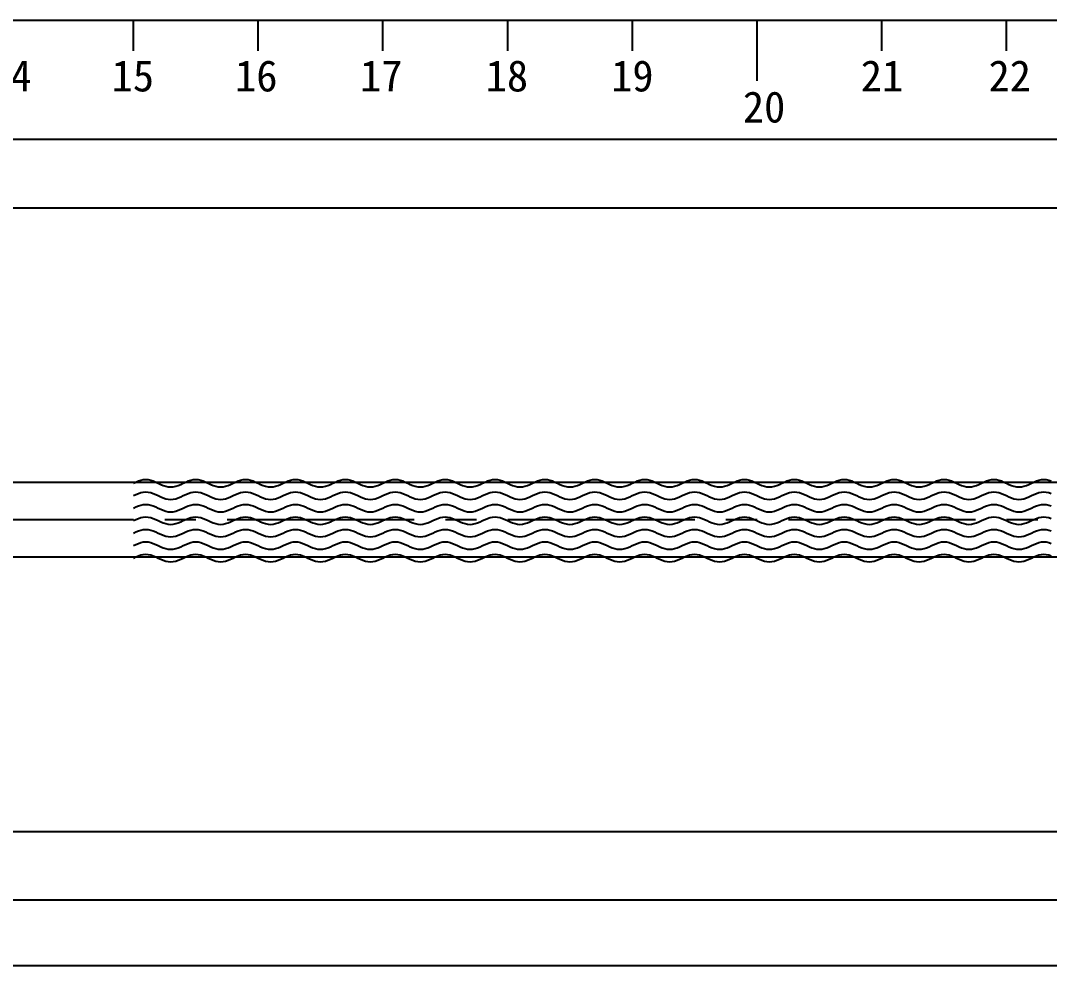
# Model space of a CAD drawing. Header units: millimetres. Extents: x -37 to 615, y -48 to 413.
# Drawn here: x 224.8 to 307.2, y 111.3 to 187.1 of the extents above; entities that cross this region are included whole.
import ezdxf

# ---------------------------------------------------------------- set-up
doc = ezdxf.new("R2010")
doc.units = ezdxf.units.MM
doc.linetypes.add('CENTER2', pattern=[1.125, 0.75, -0.125, 0.125, -0.125])
doc.styles.get("Standard").update_dxf_attribs({"font": ''})
doc.styles.get('Standard').set_extended_font_data('SimSun')

# ---------------------------------------------------------------- blocks, each defined once
blk = doc.blocks.new('chi')
at = {"color": 0}
for p, q in [((1187.4087, -3078.7998), (1147.4087, -3078.7998)), ((1162.4087, -3079.0412), (1162.4087, -3078.7998)), ((1163.4087, -3079.0412), (1163.4087, -3078.7998)), ((1164.4087, -3079.0412), (1164.4087, -3078.7998)), ((1165.4087, -3079.0412), (1165.4087, -3078.7998)), ((1166.4087, -3079.0412), (1166.4087, -3078.7998)), ((1167.4087, -3079.2825), (1167.4087, -3078.7998)), ((1168.4087, -3079.0412), (1168.4087, -3078.7998)), ((1169.4087, -3079.0412), (1169.4087, -3078.7998))]:
    blk.add_line(p, q, dxfattribs=at)
for s, p in [('16', (1163.2227, -3079.3678)), ('18', (1165.2322, -3079.3678)), ('19', (1166.238, -3079.3678)), ('21', (1168.2397, -3079.3678)), ('22', (1169.264, -3079.3678)), ('14', (1161.2521, -3079.3678)), ('15', (1162.2331, -3079.3678)), ('17', (1164.2245, -3079.3678)), ('20', (1167.2942, -3079.6172))]:
    blk.add_text(s, height=0.25).set_placement(p)

msp = doc.modelspace()

# ---------------------------------------------------------------- linework, layer by layer
at = {"color": 0}
for p, q in [((83.815, 177.585), (483.815, 177.585)), ((83.815, 172.085), (483.815, 172.085)), ((83.815, 150.085), (483.815, 150.085)), ((83.815, 144.085), (483.815, 144.085)), ((83.815, 122.085), (483.815, 122.085)), ((83.815, 116.585), (483.815, 116.585)), ((83.815, 111.335), (483.815, 111.335))]:
    msp.add_line(p, q, dxfattribs=at)
at = {"color": 1, "linetype": 'CENTER2', "ltscale": 20}
msp.add_line((83.815, 147.085), (483.815, 147.085), dxfattribs=at)
at = {"color": 7}
for points in [[(233.8, 150), (234, 150.093), (234.2, 150.176), (234.4, 150.243), (234.6, 150.285), (234.8, 150.3), (235, 150.285), (235.2, 150.243), (235.4, 150.176), (235.6, 150.093), (235.8, 150), (236, 149.907), (236.2, 149.824), (236.4, 149.757), (236.6, 149.715), (236.8, 149.7), (237, 149.715), (237.2, 149.757), (237.4, 149.824), (237.6, 149.907), (237.8, 150), (238, 150.093), (238.2, 150.176), (238.4, 150.243), (238.6, 150.285), (238.8, 150.3), (239, 150.285), (239.2, 150.243), (239.4, 150.176), (239.6, 150.093), (239.8, 150), (240, 149.907), (240.2, 149.824), (240.4, 149.757), (240.6, 149.715), (240.8, 149.7), (241, 149.715), (241.2, 149.757), (241.4, 149.824), (241.6, 149.907), (241.8, 150), (242, 150.093), (242.2, 150.176), (242.4, 150.243), (242.6, 150.285), (242.8, 150.3), (243, 150.285), (243.2, 150.243), (243.4, 150.176), (243.6, 150.093), (243.8, 150), (244, 149.907), (244.2, 149.824), (244.4, 149.757), (244.6, 149.715), (244.8, 149.7), (245, 149.715), (245.2, 149.757), (245.4, 149.824), (245.6, 149.907), (245.8, 150), (246, 150.093), (246.2, 150.176), (246.4, 150.243), (246.6, 150.285), (246.8, 150.3), (247, 150.285), (247.2, 150.243), (247.4, 150.176), (247.6, 150.093), (247.8, 150), (248, 149.907), (248.2, 149.824), (248.4, 149.757), (248.6, 149.715), (248.8, 149.7), (249, 149.715), (249.2, 149.757), (249.4, 149.824), (249.6, 149.907), (249.8, 150), (250, 150.093), (250.2, 150.176), (250.4, 150.243), (250.6, 150.285), (250.8, 150.3), (251, 150.285), (251.2, 150.243), (251.4, 150.176), (251.6, 150.093), (251.8, 150), (252, 149.907), (252.2, 149.824), (252.4, 149.757), (252.6, 149.715), (252.8, 149.7), (253, 149.715), (253.2, 149.757), (253.4, 149.824), (253.6, 149.907), (253.8, 150), (254, 150.093), (254.2, 150.176), (254.4, 150.243), (254.6, 150.285), (254.8, 150.3), (255, 150.285), (255.2, 150.243), (255.4, 150.176), (255.6, 150.093), (255.8, 150), (256, 149.907), (256.2, 149.824), (256.4, 149.757), (256.6, 149.715), (256.8, 149.7), (257, 149.715), (257.2, 149.757), (257.4, 149.824), (257.6, 149.907), (257.8, 150), (258, 150.093), (258.2, 150.176), (258.4, 150.243), (258.6, 150.285), (258.8, 150.3), (259, 150.285), (259.2, 150.243), (259.4, 150.176), (259.6, 150.093), (259.8, 150), (260, 149.907), (260.2, 149.824), (260.4, 149.757), (260.6, 149.715), (260.8, 149.7), (261, 149.715), (261.2, 149.757), (261.4, 149.824), (261.6, 149.907), (261.8, 150), (262, 150.093), (262.2, 150.176), (262.4, 150.243), (262.6, 150.285), (262.8, 150.3), (263, 150.285), (263.2, 150.243), (263.4, 150.176), (263.6, 150.093), (263.8, 150), (264, 149.907), (264.2, 149.824), (264.4, 149.757), (264.6, 149.715), (264.8, 149.7), (265, 149.715), (265.2, 149.757), (265.4, 149.824), (265.6, 149.907), (265.8, 150), (266, 150.093), (266.2, 150.176), (266.4, 150.243), (266.6, 150.285), (266.8, 150.3), (267, 150.285), (267.2, 150.243), (267.4, 150.176), (267.6, 150.093), (267.8, 150), (268, 149.907), (268.2, 149.824), (268.4, 149.757), (268.6, 149.715), (268.8, 149.7), (269, 149.715), (269.2, 149.757), (269.4, 149.824), (269.6, 149.907), (269.8, 150), (270, 150.093), (270.2, 150.176), (270.4, 150.243), (270.6, 150.285), (270.8, 150.3), (271, 150.285), (271.2, 150.243), (271.4, 150.176), (271.6, 150.093), (271.8, 150), (272, 149.907), (272.2, 149.824), (272.4, 149.757), (272.6, 149.715), (272.8, 149.7), (273, 149.715), (273.2, 149.757), (273.4, 149.824), (273.6, 149.907), (273.8, 150), (274, 150.093), (274.2, 150.176), (274.4, 150.243), (274.6, 150.285), (274.8, 150.3), (275, 150.285), (275.2, 150.243), (275.4, 150.176), (275.6, 150.093), (275.8, 150), (276, 149.907), (276.2, 149.824), (276.4, 149.757), (276.6, 149.715), (276.8, 149.7), (277, 149.715), (277.2, 149.757), (277.4, 149.824), (277.6, 149.907), (277.8, 150), (278, 150.093), (278.2, 150.176), (278.4, 150.243), (278.6, 150.285), (278.8, 150.3), (279, 150.285), (279.2, 150.243), (279.4, 150.176), (279.6, 150.093), (279.8, 150), (280, 149.907), (280.2, 149.824), (280.4, 149.757), (280.6, 149.715), (280.8, 149.7), (281, 149.715), (281.2, 149.757), (281.4, 149.824), (281.6, 149.907), (281.8, 150), (282, 150.093), (282.2, 150.176), (282.4, 150.243), (282.6, 150.285), (282.8, 150.3), (283, 150.285), (283.2, 150.243), (283.4, 150.176), (283.6, 150.093), (283.8, 150), (284, 149.907), (284.2, 149.824), (284.4, 149.757), (284.6, 149.715), (284.8, 149.7), (285, 149.715), (285.2, 149.757), (285.4, 149.824), (285.6, 149.907), (285.8, 150), (286, 150.093), (286.2, 150.176), (286.4, 150.243), (286.6, 150.285), (286.8, 150.3), (287, 150.285), (287.2, 150.243), (287.4, 150.176), (287.6, 150.093), (287.8, 150), (288, 149.907), (288.2, 149.824), (288.4, 149.757), (288.6, 149.715), (288.8, 149.7), (289, 149.715), (289.2, 149.757), (289.4, 149.824), (289.6, 149.907), (289.8, 150), (290, 150.093), (290.2, 150.176), (290.4, 150.243), (290.6, 150.285), (290.8, 150.3), (291, 150.285), (291.2, 150.243), (291.4, 150.176), (291.6, 150.093), (291.8, 150), (292, 149.907), (292.2, 149.824), (292.4, 149.757), (292.6, 149.715), (292.8, 149.7), (293, 149.715), (293.2, 149.757), (293.4, 149.824), (293.6, 149.907), (293.8, 150), (294, 150.093), (294.2, 150.176), (294.4, 150.243), (294.6, 150.285), (294.8, 150.3), (295, 150.285), (295.2, 150.243), (295.4, 150.176), (295.6, 150.093), (295.8, 150), (296, 149.907), (296.2, 149.824), (296.4, 149.757), (296.6, 149.715), (296.8, 149.7), (297, 149.715), (297.2, 149.757), (297.4, 149.824), (297.6, 149.907), (297.8, 150), (298, 150.093), (298.2, 150.176), (298.4, 150.243), (298.6, 150.285), (298.8, 150.3), (299, 150.285), (299.2, 150.243), (299.4, 150.176), (299.6, 150.093), (299.8, 150), (300, 149.907), (300.2, 149.824), (300.4, 149.757), (300.6, 149.715), (300.8, 149.7), (301, 149.715), (301.2, 149.757), (301.4, 149.824), (301.6, 149.907), (301.8, 150), (302, 150.093), (302.2, 150.176), (302.4, 150.243), (302.6, 150.285), (302.8, 150.3), (303, 150.285), (303.2, 150.243), (303.4, 150.176), (303.6, 150.093), (303.8, 150), (304, 149.907), (304.2, 149.824), (304.4, 149.757), (304.6, 149.715), (304.8, 149.7), (305, 149.715), (305.2, 149.757), (305.4, 149.824), (305.6, 149.907), (305.8, 150), (306, 150.093), (306.2, 150.176), (306.4, 150.243), (306.6, 150.285), (306.8, 150.3), (307, 150.285), (307.2, 150.243), (307.4, 150.176)], [(233.8, 149), (234, 149.093), (234.2, 149.176), (234.4, 149.243), (234.6, 149.285), (234.8, 149.3), (235, 149.285), (235.2, 149.243), (235.4, 149.176), (235.6, 149.093), (235.8, 149), (236, 148.907), (236.2, 148.824), (236.4, 148.757), (236.6, 148.715), (236.8, 148.7), (237, 148.715), (237.2, 148.757), (237.4, 148.824), (237.6, 148.907), (237.8, 149), (238, 149.093), (238.2, 149.176), (238.4, 149.243), (238.6, 149.285), (238.8, 149.3), (239, 149.285), (239.2, 149.243), (239.4, 149.176), (239.6, 149.093), (239.8, 149), (240, 148.907), (240.2, 148.824), (240.4, 148.757), (240.6, 148.715), (240.8, 148.7), (241, 148.715), (241.2, 148.757), (241.4, 148.824), (241.6, 148.907), (241.8, 149), (242, 149.093), (242.2, 149.176), (242.4, 149.243), (242.6, 149.285), (242.8, 149.3), (243, 149.285), (243.2, 149.243), (243.4, 149.176), (243.6, 149.093), (243.8, 149), (244, 148.907), (244.2, 148.824), (244.4, 148.757), (244.6, 148.715), (244.8, 148.7), (245, 148.715), (245.2, 148.757), (245.4, 148.824), (245.6, 148.907), (245.8, 149), (246, 149.093), (246.2, 149.176), (246.4, 149.243), (246.6, 149.285), (246.8, 149.3), (247, 149.285), (247.2, 149.243), (247.4, 149.176), (247.6, 149.093), (247.8, 149), (248, 148.907), (248.2, 148.824), (248.4, 148.757), (248.6, 148.715), (248.8, 148.7), (249, 148.715), (249.2, 148.757), (249.4, 148.824), (249.6, 148.907), (249.8, 149), (250, 149.093), (250.2, 149.176), (250.4, 149.243), (250.6, 149.285), (250.8, 149.3), (251, 149.285), (251.2, 149.243), (251.4, 149.176), (251.6, 149.093), (251.8, 149), (252, 148.907), (252.2, 148.824), (252.4, 148.757), (252.6, 148.715), (252.8, 148.7), (253, 148.715), (253.2, 148.757), (253.4, 148.824), (253.6, 148.907), (253.8, 149), (254, 149.093), (254.2, 149.176), (254.4, 149.243), (254.6, 149.285), (254.8, 149.3), (255, 149.285), (255.2, 149.243), (255.4, 149.176), (255.6, 149.093), (255.8, 149), (256, 148.907), (256.2, 148.824), (256.4, 148.757), (256.6, 148.715), (256.8, 148.7), (257, 148.715), (257.2, 148.757), (257.4, 148.824), (257.6, 148.907), (257.8, 149), (258, 149.093), (258.2, 149.176), (258.4, 149.243), (258.6, 149.285), (258.8, 149.3), (259, 149.285), (259.2, 149.243), (259.4, 149.176), (259.6, 149.093), (259.8, 149), (260, 148.907), (260.2, 148.824), (260.4, 148.757), (260.6, 148.715), (260.8, 148.7), (261, 148.715), (261.2, 148.757), (261.4, 148.824), (261.6, 148.907), (261.8, 149), (262, 149.093), (262.2, 149.176), (262.4, 149.243), (262.6, 149.285), (262.8, 149.3), (263, 149.285), (263.2, 149.243), (263.4, 149.176), (263.6, 149.093), (263.8, 149), (264, 148.907), (264.2, 148.824), (264.4, 148.757), (264.6, 148.715), (264.8, 148.7), (265, 148.715), (265.2, 148.757), (265.4, 148.824), (265.6, 148.907), (265.8, 149), (266, 149.093), (266.2, 149.176), (266.4, 149.243), (266.6, 149.285), (266.8, 149.3), (267, 149.285), (267.2, 149.243), (267.4, 149.176), (267.6, 149.093), (267.8, 149), (268, 148.907), (268.2, 148.824), (268.4, 148.757), (268.6, 148.715), (268.8, 148.7), (269, 148.715), (269.2, 148.757), (269.4, 148.824), (269.6, 148.907), (269.8, 149), (270, 149.093), (270.2, 149.176), (270.4, 149.243), (270.6, 149.285), (270.8, 149.3), (271, 149.285), (271.2, 149.243), (271.4, 149.176), (271.6, 149.093), (271.8, 149), (272, 148.907), (272.2, 148.824), (272.4, 148.757), (272.6, 148.715), (272.8, 148.7), (273, 148.715), (273.2, 148.757), (273.4, 148.824), (273.6, 148.907), (273.8, 149), (274, 149.093), (274.2, 149.176), (274.4, 149.243), (274.6, 149.285), (274.8, 149.3), (275, 149.285), (275.2, 149.243), (275.4, 149.176), (275.6, 149.093), (275.8, 149), (276, 148.907), (276.2, 148.824), (276.4, 148.757), (276.6, 148.715), (276.8, 148.7), (277, 148.715), (277.2, 148.757), (277.4, 148.824), (277.6, 148.907), (277.8, 149), (278, 149.093), (278.2, 149.176), (278.4, 149.243), (278.6, 149.285), (278.8, 149.3), (279, 149.285), (279.2, 149.243), (279.4, 149.176), (279.6, 149.093), (279.8, 149), (280, 148.907), (280.2, 148.824), (280.4, 148.757), (280.6, 148.715), (280.8, 148.7), (281, 148.715), (281.2, 148.757), (281.4, 148.824), (281.6, 148.907), (281.8, 149), (282, 149.093), (282.2, 149.176), (282.4, 149.243), (282.6, 149.285), (282.8, 149.3), (283, 149.285), (283.2, 149.243), (283.4, 149.176), (283.6, 149.093), (283.8, 149), (284, 148.907), (284.2, 148.824), (284.4, 148.757), (284.6, 148.715), (284.8, 148.7), (285, 148.715), (285.2, 148.757), (285.4, 148.824), (285.6, 148.907), (285.8, 149), (286, 149.093), (286.2, 149.176), (286.4, 149.243), (286.6, 149.285), (286.8, 149.3), (287, 149.285), (287.2, 149.243), (287.4, 149.176), (287.6, 149.093), (287.8, 149), (288, 148.907), (288.2, 148.824), (288.4, 148.757), (288.6, 148.715), (288.8, 148.7), (289, 148.715), (289.2, 148.757), (289.4, 148.824), (289.6, 148.907), (289.8, 149), (290, 149.093), (290.2, 149.176), (290.4, 149.243), (290.6, 149.285), (290.8, 149.3), (291, 149.285), (291.2, 149.243), (291.4, 149.176), (291.6, 149.093), (291.8, 149), (292, 148.907), (292.2, 148.824), (292.4, 148.757), (292.6, 148.715), (292.8, 148.7), (293, 148.715), (293.2, 148.757), (293.4, 148.824), (293.6, 148.907), (293.8, 149), (294, 149.093), (294.2, 149.176), (294.4, 149.243), (294.6, 149.285), (294.8, 149.3), (295, 149.285), (295.2, 149.243), (295.4, 149.176), (295.6, 149.093), (295.8, 149), (296, 148.907), (296.2, 148.824), (296.4, 148.757), (296.6, 148.715), (296.8, 148.7), (297, 148.715), (297.2, 148.757), (297.4, 148.824), (297.6, 148.907), (297.8, 149), (298, 149.093), (298.2, 149.176), (298.4, 149.243), (298.6, 149.285), (298.8, 149.3), (299, 149.285), (299.2, 149.243), (299.4, 149.176), (299.6, 149.093), (299.8, 149), (300, 148.907), (300.2, 148.824), (300.4, 148.757), (300.6, 148.715), (300.8, 148.7), (301, 148.715), (301.2, 148.757), (301.4, 148.824), (301.6, 148.907), (301.8, 149), (302, 149.093), (302.2, 149.176), (302.4, 149.243), (302.6, 149.285), (302.8, 149.3), (303, 149.285), (303.2, 149.243), (303.4, 149.176), (303.6, 149.093), (303.8, 149), (304, 148.907), (304.2, 148.824), (304.4, 148.757), (304.6, 148.715), (304.8, 148.7), (305, 148.715), (305.2, 148.757), (305.4, 148.824), (305.6, 148.907), (305.8, 149), (306, 149.093), (306.2, 149.176), (306.4, 149.243), (306.6, 149.285), (306.8, 149.3), (307, 149.285), (307.2, 149.243), (307.4, 149.176)], [(233.8, 148), (234, 148.093), (234.2, 148.176), (234.4, 148.243), (234.6, 148.285), (234.8, 148.3), (235, 148.285), (235.2, 148.243), (235.4, 148.176), (235.6, 148.093), (235.8, 148), (236, 147.907), (236.2, 147.824), (236.4, 147.757), (236.6, 147.715), (236.8, 147.7), (237, 147.715), (237.2, 147.757), (237.4, 147.824), (237.6, 147.907), (237.8, 148), (238, 148.093), (238.2, 148.176), (238.4, 148.243), (238.6, 148.285), (238.8, 148.3), (239, 148.285), (239.2, 148.243), (239.4, 148.176), (239.6, 148.093), (239.8, 148), (240, 147.907), (240.2, 147.824), (240.4, 147.757), (240.6, 147.715), (240.8, 147.7), (241, 147.715), (241.2, 147.757), (241.4, 147.824), (241.6, 147.907), (241.8, 148), (242, 148.093), (242.2, 148.176), (242.4, 148.243), (242.6, 148.285), (242.8, 148.3), (243, 148.285), (243.2, 148.243), (243.4, 148.176), (243.6, 148.093), (243.8, 148), (244, 147.907), (244.2, 147.824), (244.4, 147.757), (244.6, 147.715), (244.8, 147.7), (245, 147.715), (245.2, 147.757), (245.4, 147.824), (245.6, 147.907), (245.8, 148), (246, 148.093), (246.2, 148.176), (246.4, 148.243), (246.6, 148.285), (246.8, 148.3), (247, 148.285), (247.2, 148.243), (247.4, 148.176), (247.6, 148.093), (247.8, 148), (248, 147.907), (248.2, 147.824), (248.4, 147.757), (248.6, 147.715), (248.8, 147.7), (249, 147.715), (249.2, 147.757), (249.4, 147.824), (249.6, 147.907), (249.8, 148), (250, 148.093), (250.2, 148.176), (250.4, 148.243), (250.6, 148.285), (250.8, 148.3), (251, 148.285), (251.2, 148.243), (251.4, 148.176), (251.6, 148.093), (251.8, 148), (252, 147.907), (252.2, 147.824), (252.4, 147.757), (252.6, 147.715), (252.8, 147.7), (253, 147.715), (253.2, 147.757), (253.4, 147.824), (253.6, 147.907), (253.8, 148), (254, 148.093), (254.2, 148.176), (254.4, 148.243), (254.6, 148.285), (254.8, 148.3), (255, 148.285), (255.2, 148.243), (255.4, 148.176), (255.6, 148.093), (255.8, 148), (256, 147.907), (256.2, 147.824), (256.4, 147.757), (256.6, 147.715), (256.8, 147.7), (257, 147.715), (257.2, 147.757), (257.4, 147.824), (257.6, 147.907), (257.8, 148), (258, 148.093), (258.2, 148.176), (258.4, 148.243), (258.6, 148.285), (258.8, 148.3), (259, 148.285), (259.2, 148.243), (259.4, 148.176), (259.6, 148.093), (259.8, 148), (260, 147.907), (260.2, 147.824), (260.4, 147.757), (260.6, 147.715), (260.8, 147.7), (261, 147.715), (261.2, 147.757), (261.4, 147.824), (261.6, 147.907), (261.8, 148), (262, 148.093), (262.2, 148.176), (262.4, 148.243), (262.6, 148.285), (262.8, 148.3), (263, 148.285), (263.2, 148.243), (263.4, 148.176), (263.6, 148.093), (263.8, 148), (264, 147.907), (264.2, 147.824), (264.4, 147.757), (264.6, 147.715), (264.8, 147.7), (265, 147.715), (265.2, 147.757), (265.4, 147.824), (265.6, 147.907), (265.8, 148), (266, 148.093), (266.2, 148.176), (266.4, 148.243), (266.6, 148.285), (266.8, 148.3), (267, 148.285), (267.2, 148.243), (267.4, 148.176), (267.6, 148.093), (267.8, 148), (268, 147.907), (268.2, 147.824), (268.4, 147.757), (268.6, 147.715), (268.8, 147.7), (269, 147.715), (269.2, 147.757), (269.4, 147.824), (269.6, 147.907), (269.8, 148), (270, 148.093), (270.2, 148.176), (270.4, 148.243), (270.6, 148.285), (270.8, 148.3), (271, 148.285), (271.2, 148.243), (271.4, 148.176), (271.6, 148.093), (271.8, 148), (272, 147.907), (272.2, 147.824), (272.4, 147.757), (272.6, 147.715), (272.8, 147.7), (273, 147.715), (273.2, 147.757), (273.4, 147.824), (273.6, 147.907), (273.8, 148), (274, 148.093), (274.2, 148.176), (274.4, 148.243), (274.6, 148.285), (274.8, 148.3), (275, 148.285), (275.2, 148.243), (275.4, 148.176), (275.6, 148.093), (275.8, 148), (276, 147.907), (276.2, 147.824), (276.4, 147.757), (276.6, 147.715), (276.8, 147.7), (277, 147.715), (277.2, 147.757), (277.4, 147.824), (277.6, 147.907), (277.8, 148), (278, 148.093), (278.2, 148.176), (278.4, 148.243), (278.6, 148.285), (278.8, 148.3), (279, 148.285), (279.2, 148.243), (279.4, 148.176), (279.6, 148.093), (279.8, 148), (280, 147.907), (280.2, 147.824), (280.4, 147.757), (280.6, 147.715), (280.8, 147.7), (281, 147.715), (281.2, 147.757), (281.4, 147.824), (281.6, 147.907), (281.8, 148), (282, 148.093), (282.2, 148.176), (282.4, 148.243), (282.6, 148.285), (282.8, 148.3), (283, 148.285), (283.2, 148.243), (283.4, 148.176), (283.6, 148.093), (283.8, 148), (284, 147.907), (284.2, 147.824), (284.4, 147.757), (284.6, 147.715), (284.8, 147.7), (285, 147.715), (285.2, 147.757), (285.4, 147.824), (285.6, 147.907), (285.8, 148), (286, 148.093), (286.2, 148.176), (286.4, 148.243), (286.6, 148.285), (286.8, 148.3), (287, 148.285), (287.2, 148.243), (287.4, 148.176), (287.6, 148.093), (287.8, 148), (288, 147.907), (288.2, 147.824), (288.4, 147.757), (288.6, 147.715), (288.8, 147.7), (289, 147.715), (289.2, 147.757), (289.4, 147.824), (289.6, 147.907), (289.8, 148), (290, 148.093), (290.2, 148.176), (290.4, 148.243), (290.6, 148.285), (290.8, 148.3), (291, 148.285), (291.2, 148.243), (291.4, 148.176), (291.6, 148.093), (291.8, 148), (292, 147.907), (292.2, 147.824), (292.4, 147.757), (292.6, 147.715), (292.8, 147.7), (293, 147.715), (293.2, 147.757), (293.4, 147.824), (293.6, 147.907), (293.8, 148), (294, 148.093), (294.2, 148.176), (294.4, 148.243), (294.6, 148.285), (294.8, 148.3), (295, 148.285), (295.2, 148.243), (295.4, 148.176), (295.6, 148.093), (295.8, 148), (296, 147.907), (296.2, 147.824), (296.4, 147.757), (296.6, 147.715), (296.8, 147.7), (297, 147.715), (297.2, 147.757), (297.4, 147.824), (297.6, 147.907), (297.8, 148), (298, 148.093), (298.2, 148.176), (298.4, 148.243), (298.6, 148.285), (298.8, 148.3), (299, 148.285), (299.2, 148.243), (299.4, 148.176), (299.6, 148.093), (299.8, 148), (300, 147.907), (300.2, 147.824), (300.4, 147.757), (300.6, 147.715), (300.8, 147.7), (301, 147.715), (301.2, 147.757), (301.4, 147.824), (301.6, 147.907), (301.8, 148), (302, 148.093), (302.2, 148.176), (302.4, 148.243), (302.6, 148.285), (302.8, 148.3), (303, 148.285), (303.2, 148.243), (303.4, 148.176), (303.6, 148.093), (303.8, 148), (304, 147.907), (304.2, 147.824), (304.4, 147.757), (304.6, 147.715), (304.8, 147.7), (305, 147.715), (305.2, 147.757), (305.4, 147.824), (305.6, 147.907), (305.8, 148), (306, 148.093), (306.2, 148.176), (306.4, 148.243), (306.6, 148.285), (306.8, 148.3), (307, 148.285), (307.2, 148.243), (307.4, 148.176)], [(233.8, 147), (234, 147.093), (234.2, 147.176), (234.4, 147.243), (234.6, 147.285), (234.8, 147.3), (235, 147.285), (235.2, 147.243), (235.4, 147.176), (235.6, 147.093), (235.8, 147), (236, 146.907), (236.2, 146.824), (236.4, 146.757), (236.6, 146.715), (236.8, 146.7), (237, 146.715), (237.2, 146.757), (237.4, 146.824), (237.6, 146.907), (237.8, 147), (238, 147.093), (238.2, 147.176), (238.4, 147.243), (238.6, 147.285), (238.8, 147.3), (239, 147.285), (239.2, 147.243), (239.4, 147.176), (239.6, 147.093), (239.8, 147), (240, 146.907), (240.2, 146.824), (240.4, 146.757), (240.6, 146.715), (240.8, 146.7), (241, 146.715), (241.2, 146.757), (241.4, 146.824), (241.6, 146.907), (241.8, 147), (242, 147.093), (242.2, 147.176), (242.4, 147.243), (242.6, 147.285), (242.8, 147.3), (243, 147.285), (243.2, 147.243), (243.4, 147.176), (243.6, 147.093), (243.8, 147), (244, 146.907), (244.2, 146.824), (244.4, 146.757), (244.6, 146.715), (244.8, 146.7), (245, 146.715), (245.2, 146.757), (245.4, 146.824), (245.6, 146.907), (245.8, 147), (246, 147.093), (246.2, 147.176), (246.4, 147.243), (246.6, 147.285), (246.8, 147.3), (247, 147.285), (247.2, 147.243), (247.4, 147.176), (247.6, 147.093), (247.8, 147), (248, 146.907), (248.2, 146.824), (248.4, 146.757), (248.6, 146.715), (248.8, 146.7), (249, 146.715), (249.2, 146.757), (249.4, 146.824), (249.6, 146.907), (249.8, 147), (250, 147.093), (250.2, 147.176), (250.4, 147.243), (250.6, 147.285), (250.8, 147.3), (251, 147.285), (251.2, 147.243), (251.4, 147.176), (251.6, 147.093), (251.8, 147), (252, 146.907), (252.2, 146.824), (252.4, 146.757), (252.6, 146.715), (252.8, 146.7), (253, 146.715), (253.2, 146.757), (253.4, 146.824), (253.6, 146.907), (253.8, 147), (254, 147.093), (254.2, 147.176), (254.4, 147.243), (254.6, 147.285), (254.8, 147.3), (255, 147.285), (255.2, 147.243), (255.4, 147.176), (255.6, 147.093), (255.8, 147), (256, 146.907), (256.2, 146.824), (256.4, 146.757), (256.6, 146.715), (256.8, 146.7), (257, 146.715), (257.2, 146.757), (257.4, 146.824), (257.6, 146.907), (257.8, 147), (258, 147.093), (258.2, 147.176), (258.4, 147.243), (258.6, 147.285), (258.8, 147.3), (259, 147.285), (259.2, 147.243), (259.4, 147.176), (259.6, 147.093), (259.8, 147), (260, 146.907), (260.2, 146.824), (260.4, 146.757), (260.6, 146.715), (260.8, 146.7), (261, 146.715), (261.2, 146.757), (261.4, 146.824), (261.6, 146.907), (261.8, 147), (262, 147.093), (262.2, 147.176), (262.4, 147.243), (262.6, 147.285), (262.8, 147.3), (263, 147.285), (263.2, 147.243), (263.4, 147.176), (263.6, 147.093), (263.8, 147), (264, 146.907), (264.2, 146.824), (264.4, 146.757), (264.6, 146.715), (264.8, 146.7), (265, 146.715), (265.2, 146.757), (265.4, 146.824), (265.6, 146.907), (265.8, 147), (266, 147.093), (266.2, 147.176), (266.4, 147.243), (266.6, 147.285), (266.8, 147.3), (267, 147.285), (267.2, 147.243), (267.4, 147.176), (267.6, 147.093), (267.8, 147), (268, 146.907), (268.2, 146.824), (268.4, 146.757), (268.6, 146.715), (268.8, 146.7), (269, 146.715), (269.2, 146.757), (269.4, 146.824), (269.6, 146.907), (269.8, 147), (270, 147.093), (270.2, 147.176), (270.4, 147.243), (270.6, 147.285), (270.8, 147.3), (271, 147.285), (271.2, 147.243), (271.4, 147.176), (271.6, 147.093), (271.8, 147), (272, 146.907), (272.2, 146.824), (272.4, 146.757), (272.6, 146.715), (272.8, 146.7), (273, 146.715), (273.2, 146.757), (273.4, 146.824), (273.6, 146.907), (273.8, 147), (274, 147.093), (274.2, 147.176), (274.4, 147.243), (274.6, 147.285), (274.8, 147.3), (275, 147.285), (275.2, 147.243), (275.4, 147.176), (275.6, 147.093), (275.8, 147), (276, 146.907), (276.2, 146.824), (276.4, 146.757), (276.6, 146.715), (276.8, 146.7), (277, 146.715), (277.2, 146.757), (277.4, 146.824), (277.6, 146.907), (277.8, 147), (278, 147.093), (278.2, 147.176), (278.4, 147.243), (278.6, 147.285), (278.8, 147.3), (279, 147.285), (279.2, 147.243), (279.4, 147.176), (279.6, 147.093), (279.8, 147), (280, 146.907), (280.2, 146.824), (280.4, 146.757), (280.6, 146.715), (280.8, 146.7), (281, 146.715), (281.2, 146.757), (281.4, 146.824), (281.6, 146.907), (281.8, 147), (282, 147.093), (282.2, 147.176), (282.4, 147.243), (282.6, 147.285), (282.8, 147.3), (283, 147.285), (283.2, 147.243), (283.4, 147.176), (283.6, 147.093), (283.8, 147), (284, 146.907), (284.2, 146.824), (284.4, 146.757), (284.6, 146.715), (284.8, 146.7), (285, 146.715), (285.2, 146.757), (285.4, 146.824), (285.6, 146.907), (285.8, 147), (286, 147.093), (286.2, 147.176), (286.4, 147.243), (286.6, 147.285), (286.8, 147.3), (287, 147.285), (287.2, 147.243), (287.4, 147.176), (287.6, 147.093), (287.8, 147), (288, 146.907), (288.2, 146.824), (288.4, 146.757), (288.6, 146.715), (288.8, 146.7), (289, 146.715), (289.2, 146.757), (289.4, 146.824), (289.6, 146.907), (289.8, 147), (290, 147.093), (290.2, 147.176), (290.4, 147.243), (290.6, 147.285), (290.8, 147.3), (291, 147.285), (291.2, 147.243), (291.4, 147.176), (291.6, 147.093), (291.8, 147), (292, 146.907), (292.2, 146.824), (292.4, 146.757), (292.6, 146.715), (292.8, 146.7), (293, 146.715), (293.2, 146.757), (293.4, 146.824), (293.6, 146.907), (293.8, 147), (294, 147.093), (294.2, 147.176), (294.4, 147.243), (294.6, 147.285), (294.8, 147.3), (295, 147.285), (295.2, 147.243), (295.4, 147.176), (295.6, 147.093), (295.8, 147), (296, 146.907), (296.2, 146.824), (296.4, 146.757), (296.6, 146.715), (296.8, 146.7), (297, 146.715), (297.2, 146.757), (297.4, 146.824), (297.6, 146.907), (297.8, 147), (298, 147.093), (298.2, 147.176), (298.4, 147.243), (298.6, 147.285), (298.8, 147.3), (299, 147.285), (299.2, 147.243), (299.4, 147.176), (299.6, 147.093), (299.8, 147), (300, 146.907), (300.2, 146.824), (300.4, 146.757), (300.6, 146.715), (300.8, 146.7), (301, 146.715), (301.2, 146.757), (301.4, 146.824), (301.6, 146.907), (301.8, 147), (302, 147.093), (302.2, 147.176), (302.4, 147.243), (302.6, 147.285), (302.8, 147.3), (303, 147.285), (303.2, 147.243), (303.4, 147.176), (303.6, 147.093), (303.8, 147), (304, 146.907), (304.2, 146.824), (304.4, 146.757), (304.6, 146.715), (304.8, 146.7), (305, 146.715), (305.2, 146.757), (305.4, 146.824), (305.6, 146.907), (305.8, 147), (306, 147.093), (306.2, 147.176), (306.4, 147.243), (306.6, 147.285), (306.8, 147.3), (307, 147.285), (307.2, 147.243), (307.4, 147.176)], [(233.8, 146), (234, 146.093), (234.2, 146.176), (234.4, 146.243), (234.6, 146.285), (234.8, 146.3), (235, 146.285), (235.2, 146.243), (235.4, 146.176), (235.6, 146.093), (235.8, 146), (236, 145.907), (236.2, 145.824), (236.4, 145.757), (236.6, 145.715), (236.8, 145.7), (237, 145.715), (237.2, 145.757), (237.4, 145.824), (237.6, 145.907), (237.8, 146), (238, 146.093), (238.2, 146.176), (238.4, 146.243), (238.6, 146.285), (238.8, 146.3), (239, 146.285), (239.2, 146.243), (239.4, 146.176), (239.6, 146.093), (239.8, 146), (240, 145.907), (240.2, 145.824), (240.4, 145.757), (240.6, 145.715), (240.8, 145.7), (241, 145.715), (241.2, 145.757), (241.4, 145.824), (241.6, 145.907), (241.8, 146), (242, 146.093), (242.2, 146.176), (242.4, 146.243), (242.6, 146.285), (242.8, 146.3), (243, 146.285), (243.2, 146.243), (243.4, 146.176), (243.6, 146.093), (243.8, 146), (244, 145.907), (244.2, 145.824), (244.4, 145.757), (244.6, 145.715), (244.8, 145.7), (245, 145.715), (245.2, 145.757), (245.4, 145.824), (245.6, 145.907), (245.8, 146), (246, 146.093), (246.2, 146.176), (246.4, 146.243), (246.6, 146.285), (246.8, 146.3), (247, 146.285), (247.2, 146.243), (247.4, 146.176), (247.6, 146.093), (247.8, 146), (248, 145.907), (248.2, 145.824), (248.4, 145.757), (248.6, 145.715), (248.8, 145.7), (249, 145.715), (249.2, 145.757), (249.4, 145.824), (249.6, 145.907), (249.8, 146), (250, 146.093), (250.2, 146.176), (250.4, 146.243), (250.6, 146.285), (250.8, 146.3), (251, 146.285), (251.2, 146.243), (251.4, 146.176), (251.6, 146.093), (251.8, 146), (252, 145.907), (252.2, 145.824), (252.4, 145.757), (252.6, 145.715), (252.8, 145.7), (253, 145.715), (253.2, 145.757), (253.4, 145.824), (253.6, 145.907), (253.8, 146), (254, 146.093), (254.2, 146.176), (254.4, 146.243), (254.6, 146.285), (254.8, 146.3), (255, 146.285), (255.2, 146.243), (255.4, 146.176), (255.6, 146.093), (255.8, 146), (256, 145.907), (256.2, 145.824), (256.4, 145.757), (256.6, 145.715), (256.8, 145.7), (257, 145.715), (257.2, 145.757), (257.4, 145.824), (257.6, 145.907), (257.8, 146), (258, 146.093), (258.2, 146.176), (258.4, 146.243), (258.6, 146.285), (258.8, 146.3), (259, 146.285), (259.2, 146.243), (259.4, 146.176), (259.6, 146.093), (259.8, 146), (260, 145.907), (260.2, 145.824), (260.4, 145.757), (260.6, 145.715), (260.8, 145.7), (261, 145.715), (261.2, 145.757), (261.4, 145.824), (261.6, 145.907), (261.8, 146), (262, 146.093), (262.2, 146.176), (262.4, 146.243), (262.6, 146.285), (262.8, 146.3), (263, 146.285), (263.2, 146.243), (263.4, 146.176), (263.6, 146.093), (263.8, 146), (264, 145.907), (264.2, 145.824), (264.4, 145.757), (264.6, 145.715), (264.8, 145.7), (265, 145.715), (265.2, 145.757), (265.4, 145.824), (265.6, 145.907), (265.8, 146), (266, 146.093), (266.2, 146.176), (266.4, 146.243), (266.6, 146.285), (266.8, 146.3), (267, 146.285), (267.2, 146.243), (267.4, 146.176), (267.6, 146.093), (267.8, 146), (268, 145.907), (268.2, 145.824), (268.4, 145.757), (268.6, 145.715), (268.8, 145.7), (269, 145.715), (269.2, 145.757), (269.4, 145.824), (269.6, 145.907), (269.8, 146), (270, 146.093), (270.2, 146.176), (270.4, 146.243), (270.6, 146.285), (270.8, 146.3), (271, 146.285), (271.2, 146.243), (271.4, 146.176), (271.6, 146.093), (271.8, 146), (272, 145.907), (272.2, 145.824), (272.4, 145.757), (272.6, 145.715), (272.8, 145.7), (273, 145.715), (273.2, 145.757), (273.4, 145.824), (273.6, 145.907), (273.8, 146), (274, 146.093), (274.2, 146.176), (274.4, 146.243), (274.6, 146.285), (274.8, 146.3), (275, 146.285), (275.2, 146.243), (275.4, 146.176), (275.6, 146.093), (275.8, 146), (276, 145.907), (276.2, 145.824), (276.4, 145.757), (276.6, 145.715), (276.8, 145.7), (277, 145.715), (277.2, 145.757), (277.4, 145.824), (277.6, 145.907), (277.8, 146), (278, 146.093), (278.2, 146.176), (278.4, 146.243), (278.6, 146.285), (278.8, 146.3), (279, 146.285), (279.2, 146.243), (279.4, 146.176), (279.6, 146.093), (279.8, 146), (280, 145.907), (280.2, 145.824), (280.4, 145.757), (280.6, 145.715), (280.8, 145.7), (281, 145.715), (281.2, 145.757), (281.4, 145.824), (281.6, 145.907), (281.8, 146), (282, 146.093), (282.2, 146.176), (282.4, 146.243), (282.6, 146.285), (282.8, 146.3), (283, 146.285), (283.2, 146.243), (283.4, 146.176), (283.6, 146.093), (283.8, 146), (284, 145.907), (284.2, 145.824), (284.4, 145.757), (284.6, 145.715), (284.8, 145.7), (285, 145.715), (285.2, 145.757), (285.4, 145.824), (285.6, 145.907), (285.8, 146), (286, 146.093), (286.2, 146.176), (286.4, 146.243), (286.6, 146.285), (286.8, 146.3), (287, 146.285), (287.2, 146.243), (287.4, 146.176), (287.6, 146.093), (287.8, 146), (288, 145.907), (288.2, 145.824), (288.4, 145.757), (288.6, 145.715), (288.8, 145.7), (289, 145.715), (289.2, 145.757), (289.4, 145.824), (289.6, 145.907), (289.8, 146), (290, 146.093), (290.2, 146.176), (290.4, 146.243), (290.6, 146.285), (290.8, 146.3), (291, 146.285), (291.2, 146.243), (291.4, 146.176), (291.6, 146.093), (291.8, 146), (292, 145.907), (292.2, 145.824), (292.4, 145.757), (292.6, 145.715), (292.8, 145.7), (293, 145.715), (293.2, 145.757), (293.4, 145.824), (293.6, 145.907), (293.8, 146), (294, 146.093), (294.2, 146.176), (294.4, 146.243), (294.6, 146.285), (294.8, 146.3), (295, 146.285), (295.2, 146.243), (295.4, 146.176), (295.6, 146.093), (295.8, 146), (296, 145.907), (296.2, 145.824), (296.4, 145.757), (296.6, 145.715), (296.8, 145.7), (297, 145.715), (297.2, 145.757), (297.4, 145.824), (297.6, 145.907), (297.8, 146), (298, 146.093), (298.2, 146.176), (298.4, 146.243), (298.6, 146.285), (298.8, 146.3), (299, 146.285), (299.2, 146.243), (299.4, 146.176), (299.6, 146.093), (299.8, 146), (300, 145.907), (300.2, 145.824), (300.4, 145.757), (300.6, 145.715), (300.8, 145.7), (301, 145.715), (301.2, 145.757), (301.4, 145.824), (301.6, 145.907), (301.8, 146), (302, 146.093), (302.2, 146.176), (302.4, 146.243), (302.6, 146.285), (302.8, 146.3), (303, 146.285), (303.2, 146.243), (303.4, 146.176), (303.6, 146.093), (303.8, 146), (304, 145.907), (304.2, 145.824), (304.4, 145.757), (304.6, 145.715), (304.8, 145.7), (305, 145.715), (305.2, 145.757), (305.4, 145.824), (305.6, 145.907), (305.8, 146), (306, 146.093), (306.2, 146.176), (306.4, 146.243), (306.6, 146.285), (306.8, 146.3), (307, 146.285), (307.2, 146.243), (307.4, 146.176)], [(233.8, 145), (234, 145.093), (234.2, 145.176), (234.4, 145.243), (234.6, 145.285), (234.8, 145.3), (235, 145.285), (235.2, 145.243), (235.4, 145.176), (235.6, 145.093), (235.8, 145), (236, 144.907), (236.2, 144.824), (236.4, 144.757), (236.6, 144.715), (236.8, 144.7), (237, 144.715), (237.2, 144.757), (237.4, 144.824), (237.6, 144.907), (237.8, 145), (238, 145.093), (238.2, 145.176), (238.4, 145.243), (238.6, 145.285), (238.8, 145.3), (239, 145.285), (239.2, 145.243), (239.4, 145.176), (239.6, 145.093), (239.8, 145), (240, 144.907), (240.2, 144.824), (240.4, 144.757), (240.6, 144.715), (240.8, 144.7), (241, 144.715), (241.2, 144.757), (241.4, 144.824), (241.6, 144.907), (241.8, 145), (242, 145.093), (242.2, 145.176), (242.4, 145.243), (242.6, 145.285), (242.8, 145.3), (243, 145.285), (243.2, 145.243), (243.4, 145.176), (243.6, 145.093), (243.8, 145), (244, 144.907), (244.2, 144.824), (244.4, 144.757), (244.6, 144.715), (244.8, 144.7), (245, 144.715), (245.2, 144.757), (245.4, 144.824), (245.6, 144.907), (245.8, 145), (246, 145.093), (246.2, 145.176), (246.4, 145.243), (246.6, 145.285), (246.8, 145.3), (247, 145.285), (247.2, 145.243), (247.4, 145.176), (247.6, 145.093), (247.8, 145), (248, 144.907), (248.2, 144.824), (248.4, 144.757), (248.6, 144.715), (248.8, 144.7), (249, 144.715), (249.2, 144.757), (249.4, 144.824), (249.6, 144.907), (249.8, 145), (250, 145.093), (250.2, 145.176), (250.4, 145.243), (250.6, 145.285), (250.8, 145.3), (251, 145.285), (251.2, 145.243), (251.4, 145.176), (251.6, 145.093), (251.8, 145), (252, 144.907), (252.2, 144.824), (252.4, 144.757), (252.6, 144.715), (252.8, 144.7), (253, 144.715), (253.2, 144.757), (253.4, 144.824), (253.6, 144.907), (253.8, 145), (254, 145.093), (254.2, 145.176), (254.4, 145.243), (254.6, 145.285), (254.8, 145.3), (255, 145.285), (255.2, 145.243), (255.4, 145.176), (255.6, 145.093), (255.8, 145), (256, 144.907), (256.2, 144.824), (256.4, 144.757), (256.6, 144.715), (256.8, 144.7), (257, 144.715), (257.2, 144.757), (257.4, 144.824), (257.6, 144.907), (257.8, 145), (258, 145.093), (258.2, 145.176), (258.4, 145.243), (258.6, 145.285), (258.8, 145.3), (259, 145.285), (259.2, 145.243), (259.4, 145.176), (259.6, 145.093), (259.8, 145), (260, 144.907), (260.2, 144.824), (260.4, 144.757), (260.6, 144.715), (260.8, 144.7), (261, 144.715), (261.2, 144.757), (261.4, 144.824), (261.6, 144.907), (261.8, 145), (262, 145.093), (262.2, 145.176), (262.4, 145.243), (262.6, 145.285), (262.8, 145.3), (263, 145.285), (263.2, 145.243), (263.4, 145.176), (263.6, 145.093), (263.8, 145), (264, 144.907), (264.2, 144.824), (264.4, 144.757), (264.6, 144.715), (264.8, 144.7), (265, 144.715), (265.2, 144.757), (265.4, 144.824), (265.6, 144.907), (265.8, 145), (266, 145.093), (266.2, 145.176), (266.4, 145.243), (266.6, 145.285), (266.8, 145.3), (267, 145.285), (267.2, 145.243), (267.4, 145.176), (267.6, 145.093), (267.8, 145), (268, 144.907), (268.2, 144.824), (268.4, 144.757), (268.6, 144.715), (268.8, 144.7), (269, 144.715), (269.2, 144.757), (269.4, 144.824), (269.6, 144.907), (269.8, 145), (270, 145.093), (270.2, 145.176), (270.4, 145.243), (270.6, 145.285), (270.8, 145.3), (271, 145.285), (271.2, 145.243), (271.4, 145.176), (271.6, 145.093), (271.8, 145), (272, 144.907), (272.2, 144.824), (272.4, 144.757), (272.6, 144.715), (272.8, 144.7), (273, 144.715), (273.2, 144.757), (273.4, 144.824), (273.6, 144.907), (273.8, 145), (274, 145.093), (274.2, 145.176), (274.4, 145.243), (274.6, 145.285), (274.8, 145.3), (275, 145.285), (275.2, 145.243), (275.4, 145.176), (275.6, 145.093), (275.8, 145), (276, 144.907), (276.2, 144.824), (276.4, 144.757), (276.6, 144.715), (276.8, 144.7), (277, 144.715), (277.2, 144.757), (277.4, 144.824), (277.6, 144.907), (277.8, 145), (278, 145.093), (278.2, 145.176), (278.4, 145.243), (278.6, 145.285), (278.8, 145.3), (279, 145.285), (279.2, 145.243), (279.4, 145.176), (279.6, 145.093), (279.8, 145), (280, 144.907), (280.2, 144.824), (280.4, 144.757), (280.6, 144.715), (280.8, 144.7), (281, 144.715), (281.2, 144.757), (281.4, 144.824), (281.6, 144.907), (281.8, 145), (282, 145.093), (282.2, 145.176), (282.4, 145.243), (282.6, 145.285), (282.8, 145.3), (283, 145.285), (283.2, 145.243), (283.4, 145.176), (283.6, 145.093), (283.8, 145), (284, 144.907), (284.2, 144.824), (284.4, 144.757), (284.6, 144.715), (284.8, 144.7), (285, 144.715), (285.2, 144.757), (285.4, 144.824), (285.6, 144.907), (285.8, 145), (286, 145.093), (286.2, 145.176), (286.4, 145.243), (286.6, 145.285), (286.8, 145.3), (287, 145.285), (287.2, 145.243), (287.4, 145.176), (287.6, 145.093), (287.8, 145), (288, 144.907), (288.2, 144.824), (288.4, 144.757), (288.6, 144.715), (288.8, 144.7), (289, 144.715), (289.2, 144.757), (289.4, 144.824), (289.6, 144.907), (289.8, 145), (290, 145.093), (290.2, 145.176), (290.4, 145.243), (290.6, 145.285), (290.8, 145.3), (291, 145.285), (291.2, 145.243), (291.4, 145.176), (291.6, 145.093), (291.8, 145), (292, 144.907), (292.2, 144.824), (292.4, 144.757), (292.6, 144.715), (292.8, 144.7), (293, 144.715), (293.2, 144.757), (293.4, 144.824), (293.6, 144.907), (293.8, 145), (294, 145.093), (294.2, 145.176), (294.4, 145.243), (294.6, 145.285), (294.8, 145.3), (295, 145.285), (295.2, 145.243), (295.4, 145.176), (295.6, 145.093), (295.8, 145), (296, 144.907), (296.2, 144.824), (296.4, 144.757), (296.6, 144.715), (296.8, 144.7), (297, 144.715), (297.2, 144.757), (297.4, 144.824), (297.6, 144.907), (297.8, 145), (298, 145.093), (298.2, 145.176), (298.4, 145.243), (298.6, 145.285), (298.8, 145.3), (299, 145.285), (299.2, 145.243), (299.4, 145.176), (299.6, 145.093), (299.8, 145), (300, 144.907), (300.2, 144.824), (300.4, 144.757), (300.6, 144.715), (300.8, 144.7), (301, 144.715), (301.2, 144.757), (301.4, 144.824), (301.6, 144.907), (301.8, 145), (302, 145.093), (302.2, 145.176), (302.4, 145.243), (302.6, 145.285), (302.8, 145.3), (303, 145.285), (303.2, 145.243), (303.4, 145.176), (303.6, 145.093), (303.8, 145), (304, 144.907), (304.2, 144.824), (304.4, 144.757), (304.6, 144.715), (304.8, 144.7), (305, 144.715), (305.2, 144.757), (305.4, 144.824), (305.6, 144.907), (305.8, 145), (306, 145.093), (306.2, 145.176), (306.4, 145.243), (306.6, 145.285), (306.8, 145.3), (307, 145.285), (307.2, 145.243), (307.4, 145.176)], [(233.8, 144), (234, 144.093), (234.2, 144.176), (234.4, 144.243), (234.6, 144.285), (234.8, 144.3), (235, 144.285), (235.2, 144.243), (235.4, 144.176), (235.6, 144.093), (235.8, 144), (236, 143.907), (236.2, 143.824), (236.4, 143.757), (236.6, 143.715), (236.8, 143.7), (237, 143.715), (237.2, 143.757), (237.4, 143.824), (237.6, 143.907), (237.8, 144), (238, 144.093), (238.2, 144.176), (238.4, 144.243), (238.6, 144.285), (238.8, 144.3), (239, 144.285), (239.2, 144.243), (239.4, 144.176), (239.6, 144.093), (239.8, 144), (240, 143.907), (240.2, 143.824), (240.4, 143.757), (240.6, 143.715), (240.8, 143.7), (241, 143.715), (241.2, 143.757), (241.4, 143.824), (241.6, 143.907), (241.8, 144), (242, 144.093), (242.2, 144.176), (242.4, 144.243), (242.6, 144.285), (242.8, 144.3), (243, 144.285), (243.2, 144.243), (243.4, 144.176), (243.6, 144.093), (243.8, 144), (244, 143.907), (244.2, 143.824), (244.4, 143.757), (244.6, 143.715), (244.8, 143.7), (245, 143.715), (245.2, 143.757), (245.4, 143.824), (245.6, 143.907), (245.8, 144), (246, 144.093), (246.2, 144.176), (246.4, 144.243), (246.6, 144.285), (246.8, 144.3), (247, 144.285), (247.2, 144.243), (247.4, 144.176), (247.6, 144.093), (247.8, 144), (248, 143.907), (248.2, 143.824), (248.4, 143.757), (248.6, 143.715), (248.8, 143.7), (249, 143.715), (249.2, 143.757), (249.4, 143.824), (249.6, 143.907), (249.8, 144), (250, 144.093), (250.2, 144.176), (250.4, 144.243), (250.6, 144.285), (250.8, 144.3), (251, 144.285), (251.2, 144.243), (251.4, 144.176), (251.6, 144.093), (251.8, 144), (252, 143.907), (252.2, 143.824), (252.4, 143.757), (252.6, 143.715), (252.8, 143.7), (253, 143.715), (253.2, 143.757), (253.4, 143.824), (253.6, 143.907), (253.8, 144), (254, 144.093), (254.2, 144.176), (254.4, 144.243), (254.6, 144.285), (254.8, 144.3), (255, 144.285), (255.2, 144.243), (255.4, 144.176), (255.6, 144.093), (255.8, 144), (256, 143.907), (256.2, 143.824), (256.4, 143.757), (256.6, 143.715), (256.8, 143.7), (257, 143.715), (257.2, 143.757), (257.4, 143.824), (257.6, 143.907), (257.8, 144), (258, 144.093), (258.2, 144.176), (258.4, 144.243), (258.6, 144.285), (258.8, 144.3), (259, 144.285), (259.2, 144.243), (259.4, 144.176), (259.6, 144.093), (259.8, 144), (260, 143.907), (260.2, 143.824), (260.4, 143.757), (260.6, 143.715), (260.8, 143.7), (261, 143.715), (261.2, 143.757), (261.4, 143.824), (261.6, 143.907), (261.8, 144), (262, 144.093), (262.2, 144.176), (262.4, 144.243), (262.6, 144.285), (262.8, 144.3), (263, 144.285), (263.2, 144.243), (263.4, 144.176), (263.6, 144.093), (263.8, 144), (264, 143.907), (264.2, 143.824), (264.4, 143.757), (264.6, 143.715), (264.8, 143.7), (265, 143.715), (265.2, 143.757), (265.4, 143.824), (265.6, 143.907), (265.8, 144), (266, 144.093), (266.2, 144.176), (266.4, 144.243), (266.6, 144.285), (266.8, 144.3), (267, 144.285), (267.2, 144.243), (267.4, 144.176), (267.6, 144.093), (267.8, 144), (268, 143.907), (268.2, 143.824), (268.4, 143.757), (268.6, 143.715), (268.8, 143.7), (269, 143.715), (269.2, 143.757), (269.4, 143.824), (269.6, 143.907), (269.8, 144), (270, 144.093), (270.2, 144.176), (270.4, 144.243), (270.6, 144.285), (270.8, 144.3), (271, 144.285), (271.2, 144.243), (271.4, 144.176), (271.6, 144.093), (271.8, 144), (272, 143.907), (272.2, 143.824), (272.4, 143.757), (272.6, 143.715), (272.8, 143.7), (273, 143.715), (273.2, 143.757), (273.4, 143.824), (273.6, 143.907), (273.8, 144), (274, 144.093), (274.2, 144.176), (274.4, 144.243), (274.6, 144.285), (274.8, 144.3), (275, 144.285), (275.2, 144.243), (275.4, 144.176), (275.6, 144.093), (275.8, 144), (276, 143.907), (276.2, 143.824), (276.4, 143.757), (276.6, 143.715), (276.8, 143.7), (277, 143.715), (277.2, 143.757), (277.4, 143.824), (277.6, 143.907), (277.8, 144), (278, 144.093), (278.2, 144.176), (278.4, 144.243), (278.6, 144.285), (278.8, 144.3), (279, 144.285), (279.2, 144.243), (279.4, 144.176), (279.6, 144.093), (279.8, 144), (280, 143.907), (280.2, 143.824), (280.4, 143.757), (280.6, 143.715), (280.8, 143.7), (281, 143.715), (281.2, 143.757), (281.4, 143.824), (281.6, 143.907), (281.8, 144), (282, 144.093), (282.2, 144.176), (282.4, 144.243), (282.6, 144.285), (282.8, 144.3), (283, 144.285), (283.2, 144.243), (283.4, 144.176), (283.6, 144.093), (283.8, 144), (284, 143.907), (284.2, 143.824), (284.4, 143.757), (284.6, 143.715), (284.8, 143.7), (285, 143.715), (285.2, 143.757), (285.4, 143.824), (285.6, 143.907), (285.8, 144), (286, 144.093), (286.2, 144.176), (286.4, 144.243), (286.6, 144.285), (286.8, 144.3), (287, 144.285), (287.2, 144.243), (287.4, 144.176), (287.6, 144.093), (287.8, 144), (288, 143.907), (288.2, 143.824), (288.4, 143.757), (288.6, 143.715), (288.8, 143.7), (289, 143.715), (289.2, 143.757), (289.4, 143.824), (289.6, 143.907), (289.8, 144), (290, 144.093), (290.2, 144.176), (290.4, 144.243), (290.6, 144.285), (290.8, 144.3), (291, 144.285), (291.2, 144.243), (291.4, 144.176), (291.6, 144.093), (291.8, 144), (292, 143.907), (292.2, 143.824), (292.4, 143.757), (292.6, 143.715), (292.8, 143.7), (293, 143.715), (293.2, 143.757), (293.4, 143.824), (293.6, 143.907), (293.8, 144), (294, 144.093), (294.2, 144.176), (294.4, 144.243), (294.6, 144.285), (294.8, 144.3), (295, 144.285), (295.2, 144.243), (295.4, 144.176), (295.6, 144.093), (295.8, 144), (296, 143.907), (296.2, 143.824), (296.4, 143.757), (296.6, 143.715), (296.8, 143.7), (297, 143.715), (297.2, 143.757), (297.4, 143.824), (297.6, 143.907), (297.8, 144), (298, 144.093), (298.2, 144.176), (298.4, 144.243), (298.6, 144.285), (298.8, 144.3), (299, 144.285), (299.2, 144.243), (299.4, 144.176), (299.6, 144.093), (299.8, 144), (300, 143.907), (300.2, 143.824), (300.4, 143.757), (300.6, 143.715), (300.8, 143.7), (301, 143.715), (301.2, 143.757), (301.4, 143.824), (301.6, 143.907), (301.8, 144), (302, 144.093), (302.2, 144.176), (302.4, 144.243), (302.6, 144.285), (302.8, 144.3), (303, 144.285), (303.2, 144.243), (303.4, 144.176), (303.6, 144.093), (303.8, 144), (304, 143.907), (304.2, 143.824), (304.4, 143.757), (304.6, 143.715), (304.8, 143.7), (305, 143.715), (305.2, 143.757), (305.4, 143.824), (305.6, 143.907), (305.8, 144), (306, 144.093), (306.2, 144.176), (306.4, 144.243), (306.6, 144.285), (306.8, 144.3), (307, 144.285), (307.2, 144.243), (307.4, 144.176)]]:
    msp.add_lwpolyline(points, dxfattribs=at)

# ---------------------------------------------------------------- block references
at = {"color": 0, "xscale": 9.999999999994273, "yscale": 9.999999999994273, "zscale": 9.999999999994273}
msp.add_blockref('chi', (-11390.272, 30975.089), dxfattribs=at)

doc.saveas('drawing.dxf')
